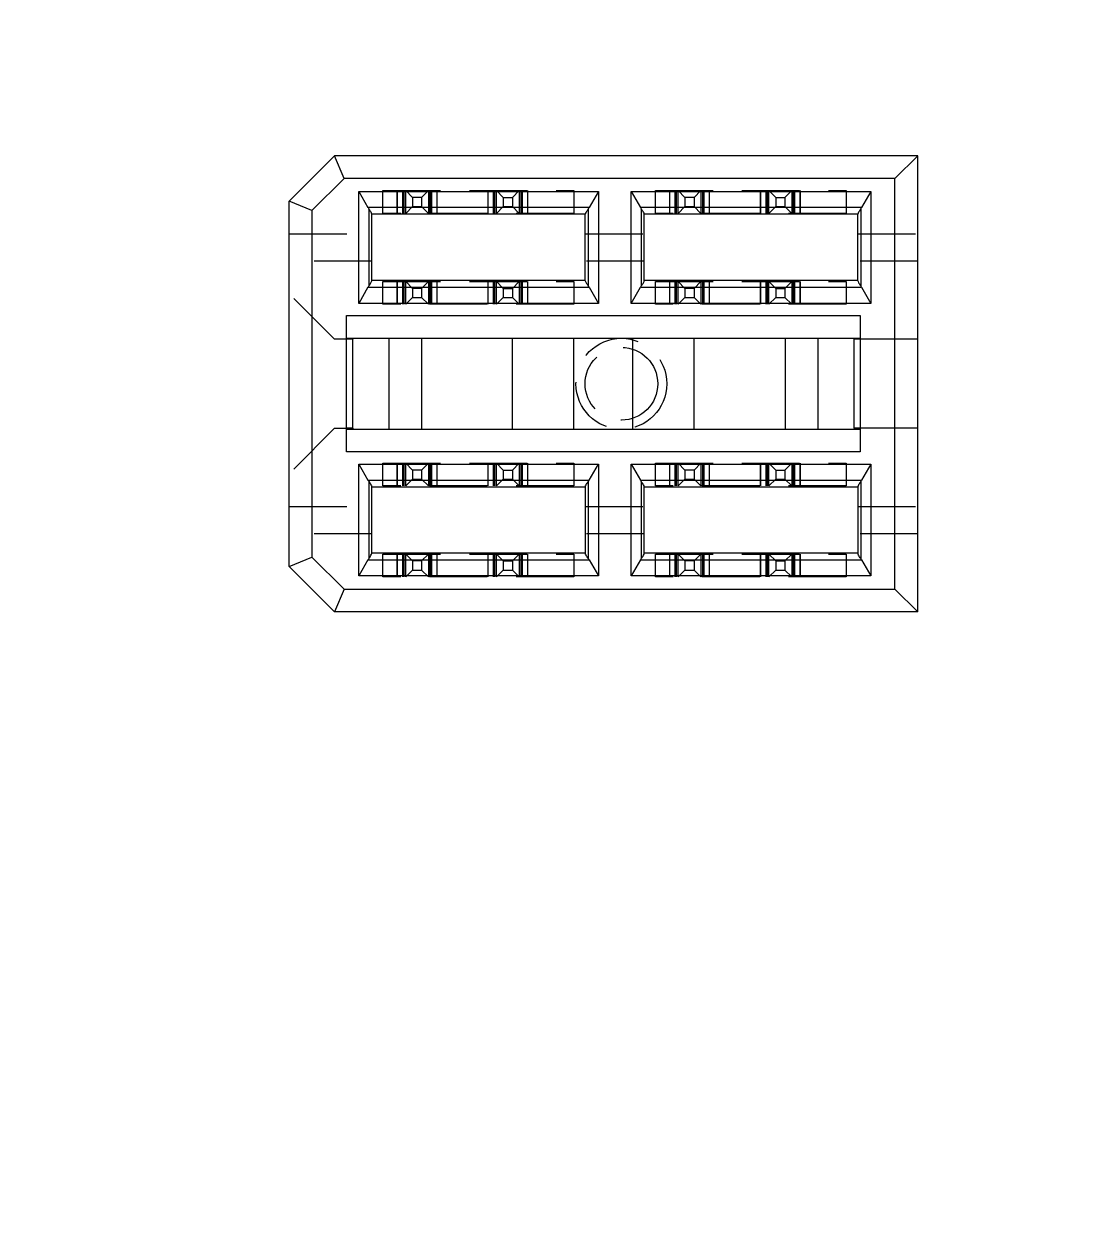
# Model space of a CAD drawing. Header units: millimetres. Extents: x -64 to 530, y -86 to 334.
# Drawn here: x 294.87 to 318.38, y 193.9 to 220.01 of the extents above; entities that cross this region are included whole.
import ezdxf

# ---------------------------------------------------------------- set-up
doc = ezdxf.new("R2010")
doc.units = ezdxf.units.MM
doc.header["$PDSIZE"] = -1
doc.linetypes.add('HIDDEN', pattern=[1.905, 1.27, -0.635])
doc.dimstyles.new('ISO-25', dxfattribs={"dimtxt": 2.5, "dimasz": 2.5, "dimexe": 1.25, "dimexo": 0.625, "dimtad": 1, "dimtxsty": 'Standard', "dimcen": 2.5, "dimadec": 0, "dimazin": 0, "dimtfac": 1, "dimtmove": 0, "dimatfit": 3, "dimfxl": 0, "dimarcsym": 0})

# ---------------------------------------------------------------- blocks, each defined once
blk = doc.blocks.new('*D35')
at = {"color": 0, "lineweight": -2}
for p, q in [((437.684, 297.079), (437.684, 315.579)), ((431.8, 293.079), (437.684, 297.079)), ((431.8, 279.9), (431.8, 293.079))]:
    blk.add_line(p, q, dxfattribs=at)
at = {"layer": 'Defpoints', "color": 0}
for p in [(437.684, 301.079), (431.8, 279.4), (0, 0)]:
    blk.add_point(p, dxfattribs=at)
at = {"color": 0, "insert": (435.434, 308.579), "char_height": 3, "attachment_point": 5, "rotation": 90}
blk.add_mtext('431,80', dxfattribs=at)
blk = doc.blocks.new('*D44')
at = {"color": 0, "lineweight": -2}
for p, q in [((298.633, 293.447), (298.633, 312.947)), ((293.9, 289.447), (298.633, 293.447)), ((293.9, 279.9), (293.9, 289.447))]:
    blk.add_line(p, q, dxfattribs=at)
at = {"layer": 'Defpoints', "color": 0}
for p in [(298.633, 297.447), (293.9, 279.4), (0, 0)]:
    blk.add_point(p, dxfattribs=at)
at = {"color": 0, "insert": (296.383, 305.447), "char_height": 3, "attachment_point": 5, "rotation": 90}
blk.add_mtext('293,90', dxfattribs=at)
blk = doc.blocks.new('*D48')
at = {"color": 0, "lineweight": -2}
for p, q in [((355.301, 295.339), (355.301, 315.339)), ((359.73, 291.339), (355.301, 295.339)), ((359.73, 265.82), (359.73, 291.339))]:
    blk.add_line(p, q, dxfattribs=at)
at = {"layer": 'Defpoints', "color": 0}
for p in [(355.301, 299.339), (359.73, 265.32), (0, 0)]:
    blk.add_point(p, dxfattribs=at)
at = {"color": 0, "insert": (353.051, 307.589), "char_height": 3, "attachment_point": 5, "rotation": 90}
blk.add_mtext('359,73', dxfattribs=at)
blk = doc.blocks.new('*D49')
at = {"color": 0, "lineweight": -2}
for p, q in [((349.375, 265.32), (345.375, 260.541)), ((359.23, 265.32), (349.375, 265.32)), ((345.375, 260.541), (325.375, 260.541))]:
    blk.add_line(p, q, dxfattribs=at)
at = {"layer": 'Defpoints', "color": 0}
for p in [(359.73, 265.32), (341.375, 260.541), (0, 0)]:
    blk.add_point(p, dxfattribs=at)
at = {"color": 0, "insert": (333.125, 262.791), "char_height": 3, "attachment_point": 5}
blk.add_mtext('265,32', dxfattribs=at)
blk = doc.blocks.new('*D50')
at = {"color": 0, "lineweight": -2}
for p, q in [((411.281, 297.743), (411.281, 316.243)), ((415.9, 293.743), (411.281, 297.743)), ((415.9, 279.97), (415.9, 293.743))]:
    blk.add_line(p, q, dxfattribs=at)
at = {"layer": 'Defpoints', "color": 0}
for p in [(411.281, 301.743), (415.9, 279.47), (0, 0)]:
    blk.add_point(p, dxfattribs=at)
at = {"color": 0, "insert": (409.031, 309.243), "char_height": 3, "attachment_point": 5, "rotation": 90}
blk.add_mtext('415,90', dxfattribs=at)
blk = doc.blocks.new('*D51')
at = {"color": 0, "lineweight": -2}
for p, q in [((441.42, 274.4), (445.42, 275.871)), ((445.42, 275.871), (464.92, 275.871)), ((425.95, 274.4), (441.42, 274.4))]:
    blk.add_line(p, q, dxfattribs=at)
at = {"layer": 'Defpoints', "color": 0}
for p in [(449.42, 275.871), (425.45, 274.4), (0, 0)]:
    blk.add_point(p, dxfattribs=at)
at = {"color": 0, "insert": (457.42, 278.121), "char_height": 3, "attachment_point": 5}
blk.add_mtext('274,40', dxfattribs=at)
blk = doc.blocks.new('*D52')
at = {"color": 0, "lineweight": -2}
for p, q in [((423.283, 294.998), (423.283, 314.998)), ((425.45, 290.998), (423.283, 294.998)), ((425.45, 274.9), (425.45, 290.998))]:
    blk.add_line(p, q, dxfattribs=at)
at = {"layer": 'Defpoints', "color": 0}
for p in [(423.283, 298.998), (425.45, 274.4), (0, 0)]:
    blk.add_point(p, dxfattribs=at)
at = {"color": 0, "insert": (421.033, 307.248), "char_height": 3, "attachment_point": 5, "rotation": 90}
blk.add_mtext('425,45', dxfattribs=at)
blk = doc.blocks.new('*D53')
at = {"color": 0, "lineweight": -2}
for p, q in [((425.93, 198.05), (448.265, 198.05)), ((448.265, 198.05), (452.265, 194.721)), ((452.265, 194.721), (470.765, 194.721))]:
    blk.add_line(p, q, dxfattribs=at)
at = {"layer": 'Defpoints', "color": 0}
for p in [(425.43, 198.05), (456.265, 194.721), (0, 0)]:
    blk.add_point(p, dxfattribs=at)
at = {"color": 0, "insert": (463.765, 196.971), "char_height": 3, "attachment_point": 5}
blk.add_mtext('198,05', dxfattribs=at)
blk = doc.blocks.new('*D56')
at = {"color": 0, "lineweight": -2}
for p, q in [((437.803, 215.414), (437.803, 235.414)), ((425.43, 211.414), (437.803, 215.414)), ((425.43, 198.55), (425.43, 211.414))]:
    blk.add_line(p, q, dxfattribs=at)
at = {"layer": 'Defpoints', "color": 0}
for p in [(437.803, 219.414), (425.43, 198.05), (0, 0)]:
    blk.add_point(p, dxfattribs=at)
at = {"color": 0, "insert": (435.553, 227.664), "char_height": 3, "attachment_point": 5, "rotation": 90}
blk.add_mtext('425,43', dxfattribs=at)
blk = doc.blocks.new('*D76')
at = {"color": 0, "lineweight": -2}
for p, q in [((306.252, 292.611), (306.252, 312.111)), ((297.399, 288.611), (306.252, 292.611)), ((297.399, 279.9), (297.399, 288.611))]:
    blk.add_line(p, q, dxfattribs=at)
at = {"layer": 'Defpoints', "color": 0}
for p in [(306.252, 296.611), (297.399, 279.4), (0, 0)]:
    blk.add_point(p, dxfattribs=at)
at = {"color": 0, "insert": (304.002, 304.611), "char_height": 3, "attachment_point": 5, "rotation": 90}
blk.add_mtext('297,40', dxfattribs=at)
blk = doc.blocks.new('*D77')
at = {"color": 0, "lineweight": -2}
for p, q in [((404.526, 297.682), (404.526, 316.182)), ((412.401, 293.682), (404.526, 297.682)), ((412.401, 279.9), (412.401, 293.682))]:
    blk.add_line(p, q, dxfattribs=at)
at = {"layer": 'Defpoints', "color": 0}
for p in [(404.526, 301.682), (412.401, 279.4), (0, 0)]:
    blk.add_point(p, dxfattribs=at)
at = {"color": 0, "insert": (402.276, 309.182), "char_height": 3, "attachment_point": 5, "rotation": 90}
blk.add_mtext('412,40', dxfattribs=at)
blk = doc.blocks.new('*D78')
at = {"color": 0, "lineweight": -2}
for p, q in [((417.265, 297.291), (417.265, 315.791)), ((419.399, 293.291), (417.265, 297.291)), ((419.399, 279.9), (419.399, 293.291))]:
    blk.add_line(p, q, dxfattribs=at)
at = {"layer": 'Defpoints', "color": 0}
for p in [(417.265, 301.291), (419.399, 279.4), (0, 0)]:
    blk.add_point(p, dxfattribs=at)
at = {"color": 0, "insert": (415.015, 308.791), "char_height": 3, "attachment_point": 5, "rotation": 90}
blk.add_mtext('419,40', dxfattribs=at)
blk = doc.blocks.new('*D79')
at = {"color": 0, "lineweight": -2}
for p, q in [((327.667, 198.05), (331.667, 199.196)), ((331.667, 199.196), (350.167, 199.196)), ((321.16, 198.05), (327.667, 198.05))]:
    blk.add_line(p, q, dxfattribs=at)
at = {"layer": 'Defpoints', "color": 0}
for p in [(335.667, 199.196), (320.66, 198.05), (0, 0)]:
    blk.add_point(p, dxfattribs=at)
at = {"color": 0, "insert": (343.167, 201.446), "char_height": 3, "attachment_point": 5}
blk.add_mtext('198,05', dxfattribs=at)
blk = doc.blocks.new('*D80')
at = {"color": 0, "lineweight": -2}
for p, q in [((320.66, 197.55), (320.66, 191.803)), ((320.66, 191.803), (322.808, 187.803)), ((322.808, 187.803), (322.808, 168.303))]:
    blk.add_line(p, q, dxfattribs=at)
at = {"layer": 'Defpoints', "color": 0}
for p in [(320.66, 198.05), (322.808, 183.803), (0, 0)]:
    blk.add_point(p, dxfattribs=at)
at = {"color": 0, "insert": (320.558, 175.803), "char_height": 3, "attachment_point": 5, "rotation": 90}
blk.add_mtext('320,66', dxfattribs=at)
blk = doc.blocks.new('*D118')
at = {"color": 0, "lineweight": -2}
for p, q in [((389.587, 199.576), (389.587, 219.576)), ((394.242, 195.576), (389.587, 199.576)), ((394.242, 191.725), (394.242, 195.576))]:
    blk.add_line(p, q, dxfattribs=at)
at = {"layer": 'Defpoints', "color": 0}
for p in [(389.587, 203.576), (394.242, 191.225), (0, 0)]:
    blk.add_point(p, dxfattribs=at)
at = {"color": 0, "insert": (387.337, 211.826), "char_height": 3, "attachment_point": 5, "rotation": 90}
blk.add_mtext('394,24', dxfattribs=at)
blk = doc.blocks.new('*D119')
at = {"color": 0, "lineweight": -2}
for p, q in [((393.843, 235.159), (393.843, 254.159)), ((396, 231.159), (393.843, 235.159)), ((396, 225.095), (396, 231.159))]:
    blk.add_line(p, q, dxfattribs=at)
at = {"layer": 'Defpoints', "color": 0}
for p in [(393.843, 239.159), (396, 224.595), (0, 0)]:
    blk.add_point(p, dxfattribs=at)
at = {"color": 0, "insert": (391.593, 246.909), "char_height": 3, "attachment_point": 5, "rotation": 90}
blk.add_mtext('396,00', dxfattribs=at)
blk = doc.blocks.new('*D120')
at = {"color": 0, "lineweight": -2}
for p, q in [((372.602, 236.309), (372.602, 255.809)), ((373.5, 232.309), (372.602, 236.309)), ((373.5, 225.095), (373.5, 232.309))]:
    blk.add_line(p, q, dxfattribs=at)
at = {"layer": 'Defpoints', "color": 0}
for p in [(372.602, 240.309), (373.5, 224.595), (0, 0)]:
    blk.add_point(p, dxfattribs=at)
at = {"color": 0, "insert": (370.352, 248.309), "char_height": 3, "attachment_point": 5, "rotation": 90}
blk.add_mtext('373,50', dxfattribs=at)
blk = doc.blocks.new('*D121')
at = {"color": 0, "lineweight": -2}
for p, q in [((345.579, 237.414), (345.579, 256.414)), ((349.175, 233.414), (345.579, 237.414)), ((349.175, 225.095), (349.175, 233.414))]:
    blk.add_line(p, q, dxfattribs=at)
at = {"layer": 'Defpoints', "color": 0}
for p in [(345.579, 241.414), (349.175, 224.595), (0, 0)]:
    blk.add_point(p, dxfattribs=at)
at = {"color": 0, "insert": (343.329, 249.164), "char_height": 3, "attachment_point": 5, "rotation": 90}
blk.add_mtext('349,18', dxfattribs=at)
blk = doc.blocks.new('*D122')
at = {"color": 0, "lineweight": -2}
for p, q in [((325.674, 236.995), (325.674, 256.995)), ((328.855, 232.995), (325.674, 236.995)), ((328.855, 225.095), (328.855, 232.995))]:
    blk.add_line(p, q, dxfattribs=at)
at = {"layer": 'Defpoints', "color": 0}
for p in [(325.674, 240.995), (328.855, 224.595), (0, 0)]:
    blk.add_point(p, dxfattribs=at)
at = {"color": 0, "insert": (323.424, 249.245), "char_height": 3, "attachment_point": 5, "rotation": 90}
blk.add_mtext('328,86', dxfattribs=at)
blk = doc.blocks.new('*D123')
at = {"color": 0, "lineweight": -2}
for p, q in [((304.85, 235.076), (304.85, 254.576)), ((308.535, 231.076), (304.85, 235.076)), ((308.535, 225.095), (308.535, 231.076))]:
    blk.add_line(p, q, dxfattribs=at)
at = {"layer": 'Defpoints', "color": 0}
for p in [(304.85, 239.076), (308.535, 224.595), (0, 0)]:
    blk.add_point(p, dxfattribs=at)
at = {"color": 0, "insert": (302.6, 247.076), "char_height": 3, "attachment_point": 5, "rotation": 90}
blk.add_mtext('308,54', dxfattribs=at)
blk = doc.blocks.new('*D142')
at = {"color": 0, "lineweight": -2}
for p, q in [((401.115, 224.595), (405.115, 228.426)), ((405.115, 228.426), (425.115, 228.426)), ((396.5, 224.595), (401.115, 224.595))]:
    blk.add_line(p, q, dxfattribs=at)
at = {"layer": 'Defpoints', "color": 0}
for p in [(409.115, 228.426), (396, 224.595), (0, 0)]:
    blk.add_point(p, dxfattribs=at)
at = {"color": 0, "insert": (417.365, 230.676), "char_height": 3, "attachment_point": 5}
blk.add_mtext('224,59', dxfattribs=at)

msp = doc.modelspace()

# ---------------------------------------------------------------- linework, layer by layer
at = {"color": 7, "linetype": 'Continuous', "lineweight": 15}
for p, q in [((301.715, 217.11), (300.715, 216.11)), ((301.922, 216.61), (301.715, 217.11)), ((314.555, 217.11), (301.715, 217.11)), ((314.555, 217.11), (314.055, 216.61)), ((314.555, 207.07), (314.555, 217.11)), ((301.215, 215.903), (301.922, 216.61)), ((314.055, 216.61), (301.922, 216.61)), ((314.055, 207.57), (314.055, 216.61)), ((302.246, 213.86), (302.246, 216.32)), ((302.246, 216.32), (307.524, 216.32)), ((302.246, 216.32), (302.45, 215.966)), ((307.524, 216.32), (307.32, 215.966)), ((307.524, 216.32), (307.524, 213.86)), ((308.246, 216.32), (313.524, 216.32)), ((308.246, 213.86), (308.246, 216.32)), ((308.246, 216.32), (308.45, 215.966)), ((313.524, 216.32), (313.32, 215.966)), ((313.524, 216.32), (313.524, 213.86)), ((301.215, 215.903), (300.715, 216.11)), ((300.715, 208.07), (300.715, 216.11)), ((301.215, 215.903), (301.215, 208.277)), ((307.32, 215.966), (302.45, 215.966)), ((302.468, 215.938), (302.468, 214.242)), ((302.535, 214.355), (302.535, 215.825)), ((307.235, 215.82), (302.535, 215.82)), ((307.235, 214.355), (307.235, 215.825)), ((307.302, 215.938), (307.302, 214.242)), ((313.32, 215.966), (308.45, 215.966)), ((308.468, 215.938), (308.468, 214.242)), ((308.535, 214.355), (308.535, 215.825)), ((313.235, 215.82), (308.535, 215.82)), ((313.235, 214.355), (313.235, 215.825)), ((313.302, 215.938), (313.302, 214.242)), ((302.45, 214.214), (302.246, 213.86)), ((302.45, 214.214), (307.32, 214.214)), ((307.235, 214.36), (302.535, 214.36)), ((307.32, 214.214), (307.524, 213.86)), ((308.246, 213.86), (308.45, 214.214)), ((308.45, 214.214), (313.32, 214.214)), ((313.235, 214.36), (308.535, 214.36)), ((313.32, 214.214), (313.524, 213.86)), ((307.524, 213.86), (302.246, 213.86)), ((313.524, 213.86), (308.246, 213.86)), ((301.979, 213.59), (313.291, 213.59)), ((301.979, 210.59), (301.979, 213.59)), ((313.291, 213.59), (313.291, 210.59)), ((301.979, 213.09), (313.291, 213.09)), ((302.115, 213.07), (301.979, 213.07)), ((302.115, 213.09), (302.115, 213.07)), ((302.115, 211.11), (302.115, 213.07)), ((302.915, 211.09), (302.915, 213.09)), ((303.635, 211.09), (303.635, 213.09)), ((305.635, 211.09), (305.635, 213.09)), ((306.985, 211.09), (306.985, 213.09)), ((308.285, 211.09), (308.285, 213.09)), ((309.635, 211.09), (309.635, 213.09)), ((311.635, 213.09), (311.635, 211.09)), ((312.355, 213.09), (312.355, 211.09)), ((313.155, 213.09), (313.155, 213.07)), ((313.291, 213.07), (313.155, 213.07)), ((313.155, 211.11), (313.155, 213.07)), ((302.115, 211.11), (301.979, 211.11)), ((301.979, 211.09), (313.291, 211.09)), ((302.115, 211.11), (302.115, 211.09)), ((313.155, 211.11), (313.155, 211.09)), ((313.291, 211.11), (313.155, 211.11)), ((313.291, 210.59), (301.979, 210.59)), ((302.246, 210.32), (307.524, 210.32)), ((302.246, 207.86), (302.246, 210.32)), ((302.246, 210.32), (302.45, 209.966)), ((307.32, 209.966), (307.524, 210.32)), ((307.524, 210.32), (307.524, 207.86)), ((308.246, 210.32), (313.524, 210.32)), ((308.246, 207.86), (308.246, 210.32)), ((308.246, 210.32), (308.45, 209.966)), ((313.524, 210.32), (313.32, 209.966)), ((313.524, 210.32), (313.524, 207.86)), ((302.45, 209.966), (307.32, 209.966)), ((308.45, 209.966), (313.32, 209.966)), ((302.468, 209.938), (302.468, 208.242)), ((302.535, 208.355), (302.535, 209.825)), ((302.535, 209.82), (307.235, 209.82)), ((307.235, 209.825), (307.235, 208.355)), ((307.302, 209.938), (307.302, 208.242)), ((308.468, 209.938), (308.468, 208.242)), ((308.535, 208.355), (308.535, 209.825)), ((308.535, 209.82), (313.235, 209.82)), ((313.235, 209.825), (313.235, 208.355)), ((313.302, 209.938), (313.302, 208.242)), ((300.715, 208.07), (301.215, 208.277)), ((301.215, 208.277), (301.922, 207.57)), ((302.45, 208.214), (302.246, 207.86)), ((302.45, 208.214), (307.32, 208.214)), ((307.235, 208.36), (302.535, 208.36)), ((307.32, 208.214), (307.524, 207.86)), ((308.45, 208.214), (308.246, 207.86)), ((308.45, 208.214), (313.32, 208.214)), ((313.235, 208.36), (308.535, 208.36)), ((313.32, 208.214), (313.524, 207.86)), ((301.715, 207.07), (300.715, 208.07)), ((307.524, 207.86), (302.246, 207.86)), ((313.524, 207.86), (308.246, 207.86)), ((301.922, 207.57), (301.715, 207.07)), ((301.922, 207.57), (314.055, 207.57)), ((314.555, 207.07), (314.055, 207.57)), ((314.555, 207.07), (301.715, 207.07))]:
    msp.add_line(p, q, dxfattribs=at)
at = {"color": 7, "linetype": 'HIDDEN', "lineweight": 0}
for p, q in [((302.78, 215.84), (302.78, 216.34)), ((302.78, 216.34), (306.98, 216.34)), ((303.09, 216.34), (303.09, 215.84)), ((303.095, 215.84), (303.095, 216.34)), ((303.215, 215.84), (303.215, 216.34)), ((303.216, 216.34), (303.216, 215.84)), ((303.235, 216.34), (303.235, 215.84)), ((303.245, 215.84), (303.245, 216.34)), ((303.245, 215.84), (303.245, 216.34)), ((303.28, 215.84), (303.28, 216.34)), ((303.28, 216.34), (303.43, 216.19)), ((303.78, 216.34), (303.63, 216.19)), ((303.78, 216.34), (303.78, 215.84)), ((303.815, 216.34), (303.815, 215.84)), ((303.815, 216.34), (303.815, 215.84)), ((303.825, 216.34), (303.825, 215.84)), ((303.844, 215.84), (303.844, 216.34)), ((303.845, 216.34), (303.845, 215.84)), ((303.965, 216.34), (303.965, 215.84)), ((303.97, 215.84), (303.97, 216.34)), ((305.09, 216.34), (305.09, 215.84)), ((305.095, 215.84), (305.095, 216.34)), ((305.215, 215.84), (305.215, 216.34)), ((305.216, 216.34), (305.216, 215.84)), ((305.235, 216.34), (305.235, 215.84)), ((305.245, 215.84), (305.245, 216.34)), ((305.245, 215.84), (305.245, 216.34)), ((305.28, 215.84), (305.28, 216.34)), ((305.28, 216.34), (305.43, 216.19)), ((305.63, 216.19), (305.78, 216.34)), ((305.78, 216.34), (305.78, 215.84)), ((305.815, 216.34), (305.815, 215.84)), ((305.815, 216.34), (305.815, 215.84)), ((305.825, 216.34), (305.825, 215.84)), ((305.844, 215.84), (305.844, 216.34)), ((305.845, 216.34), (305.845, 215.84)), ((305.965, 216.34), (305.965, 215.84)), ((305.97, 215.84), (305.97, 216.34)), ((306.98, 216.34), (306.98, 215.84)), ((308.78, 215.84), (308.78, 216.34)), ((308.78, 216.34), (312.98, 216.34)), ((309.09, 216.34), (309.09, 215.84)), ((309.095, 215.84), (309.095, 216.34)), ((309.215, 215.84), (309.215, 216.34)), ((309.216, 216.34), (309.216, 215.84)), ((309.235, 216.34), (309.235, 215.84)), ((309.245, 215.84), (309.245, 216.34)), ((309.245, 215.84), (309.245, 216.34)), ((309.28, 215.84), (309.28, 216.34)), ((309.28, 216.34), (309.43, 216.19)), ((309.78, 216.34), (309.63, 216.19)), ((309.78, 216.34), (309.78, 215.84)), ((309.815, 216.34), (309.815, 215.84)), ((309.815, 216.34), (309.815, 215.84)), ((309.825, 216.34), (309.825, 215.84)), ((309.844, 215.84), (309.844, 216.34)), ((309.845, 216.34), (309.845, 215.84)), ((309.965, 216.34), (309.965, 215.84)), ((309.97, 215.84), (309.97, 216.34)), ((311.09, 216.34), (311.09, 215.84)), ((311.095, 215.84), (311.095, 216.34)), ((311.215, 215.84), (311.215, 216.34)), ((311.216, 216.34), (311.216, 215.84)), ((311.235, 216.34), (311.235, 215.84)), ((311.245, 215.84), (311.245, 216.34)), ((311.245, 215.84), (311.245, 216.34)), ((311.28, 215.84), (311.28, 216.34)), ((311.28, 216.34), (311.43, 216.19)), ((311.63, 216.19), (311.78, 216.34)), ((311.78, 216.34), (311.78, 215.84)), ((311.815, 216.34), (311.815, 215.84)), ((311.815, 216.34), (311.815, 215.84)), ((311.825, 216.34), (311.825, 215.84)), ((311.844, 215.84), (311.844, 216.34)), ((311.845, 216.34), (311.845, 215.84)), ((311.965, 216.34), (311.965, 215.84)), ((311.97, 215.84), (311.97, 216.34)), ((312.98, 216.34), (312.98, 215.84)), ((303.28, 215.84), (303.43, 215.99)), ((303.63, 216.19), (303.43, 216.19)), ((303.43, 216.19), (303.43, 215.99)), ((303.43, 215.99), (303.63, 215.99)), ((303.63, 216.19), (303.63, 215.99)), ((303.63, 215.99), (303.78, 215.84)), ((305.43, 215.99), (305.28, 215.84)), ((305.43, 216.19), (305.63, 216.19)), ((305.43, 216.19), (305.43, 215.99)), ((305.43, 215.99), (305.63, 215.99)), ((305.63, 216.19), (305.63, 215.99)), ((305.63, 215.99), (305.78, 215.84)), ((309.28, 215.84), (309.43, 215.99)), ((309.63, 216.19), (309.43, 216.19)), ((309.43, 216.19), (309.43, 215.99)), ((309.43, 215.99), (309.63, 215.99)), ((309.63, 216.19), (309.63, 215.99)), ((309.63, 215.99), (309.78, 215.84)), ((311.43, 215.99), (311.28, 215.84)), ((311.43, 216.19), (311.63, 216.19)), ((311.43, 216.19), (311.43, 215.99)), ((311.43, 215.99), (311.63, 215.99)), ((311.63, 216.19), (311.63, 215.99)), ((311.63, 215.99), (311.78, 215.84)), ((306.98, 215.84), (302.78, 215.84)), ((312.98, 215.84), (308.78, 215.84)), ((300.715, 215.39), (302.535, 215.39)), ((307.235, 215.39), (308.535, 215.39)), ((313.235, 215.39), (314.555, 215.39)), ((302.535, 214.79), (300.715, 214.79)), ((308.535, 214.79), (307.235, 214.79)), ((314.555, 214.79), (313.235, 214.79)), ((302.78, 213.84), (302.78, 214.34)), ((302.78, 214.34), (306.98, 214.34)), ((303.09, 214.34), (303.09, 213.84)), ((303.095, 213.84), (303.095, 214.34)), ((303.215, 213.84), (303.215, 214.34)), ((303.216, 214.34), (303.216, 213.84)), ((303.235, 214.34), (303.235, 213.84)), ((303.245, 213.84), (303.245, 214.34)), ((303.245, 213.84), (303.245, 214.34)), ((303.28, 213.84), (303.28, 214.34)), ((303.28, 214.34), (303.43, 214.19)), ((303.43, 214.19), (303.43, 213.99)), ((303.63, 214.19), (303.43, 214.19)), ((303.78, 214.34), (303.63, 214.19)), ((303.63, 214.19), (303.63, 213.99)), ((303.78, 214.34), (303.78, 213.84)), ((303.815, 214.34), (303.815, 213.84)), ((303.815, 214.34), (303.815, 213.84)), ((303.825, 214.34), (303.825, 213.84)), ((303.844, 213.84), (303.844, 214.34)), ((303.845, 214.34), (303.845, 213.84)), ((303.965, 214.34), (303.965, 213.84)), ((303.97, 213.84), (303.97, 214.34)), ((305.09, 214.34), (305.09, 213.84)), ((305.095, 213.84), (305.095, 214.34)), ((305.215, 213.84), (305.215, 214.34)), ((305.216, 214.34), (305.216, 213.84)), ((305.235, 214.34), (305.235, 213.84)), ((305.245, 213.84), (305.245, 214.34)), ((305.245, 213.84), (305.245, 214.34)), ((305.28, 213.84), (305.28, 214.34)), ((305.28, 214.34), (305.43, 214.19)), ((305.43, 214.19), (305.63, 214.19)), ((305.43, 214.19), (305.43, 213.99)), ((305.63, 214.19), (305.78, 214.34)), ((305.63, 214.19), (305.63, 213.99)), ((305.78, 214.34), (305.78, 213.84)), ((305.815, 214.34), (305.815, 213.84)), ((305.815, 214.34), (305.815, 213.84)), ((305.825, 214.34), (305.825, 213.84)), ((305.844, 213.84), (305.844, 214.34)), ((305.845, 214.34), (305.845, 213.84)), ((305.965, 214.34), (305.965, 213.84)), ((305.97, 213.84), (305.97, 214.34)), ((306.98, 214.34), (306.98, 213.84)), ((308.78, 213.84), (308.78, 214.34)), ((308.78, 214.34), (312.98, 214.34)), ((309.09, 214.34), (309.09, 213.84)), ((309.095, 213.84), (309.095, 214.34)), ((309.215, 213.84), (309.215, 214.34)), ((309.216, 214.34), (309.216, 213.84)), ((309.235, 214.34), (309.235, 213.84)), ((309.245, 213.84), (309.245, 214.34)), ((309.245, 213.84), (309.245, 214.34)), ((309.28, 213.84), (309.28, 214.34)), ((309.28, 214.34), (309.43, 214.19)), ((309.63, 214.19), (309.43, 214.19)), ((309.43, 214.19), (309.43, 213.99)), ((309.78, 214.34), (309.63, 214.19)), ((309.63, 214.19), (309.63, 213.99)), ((309.78, 214.34), (309.78, 213.84)), ((309.815, 214.34), (309.815, 213.84)), ((309.815, 214.34), (309.815, 213.84)), ((309.825, 214.34), (309.825, 213.84)), ((309.844, 213.84), (309.844, 214.34)), ((309.845, 214.34), (309.845, 213.84)), ((309.965, 214.34), (309.965, 213.84)), ((309.97, 213.84), (309.97, 214.34)), ((311.09, 214.34), (311.09, 213.84)), ((311.095, 213.84), (311.095, 214.34)), ((311.215, 213.84), (311.215, 214.34)), ((311.216, 214.34), (311.216, 213.84)), ((311.235, 214.34), (311.235, 213.84)), ((311.245, 213.84), (311.245, 214.34)), ((311.245, 213.84), (311.245, 214.34)), ((311.28, 213.84), (311.28, 214.34)), ((311.28, 214.34), (311.43, 214.19)), ((311.43, 214.19), (311.63, 214.19)), ((311.43, 214.19), (311.43, 213.99)), ((311.63, 214.19), (311.78, 214.34)), ((311.63, 214.19), (311.63, 213.99)), ((311.78, 214.34), (311.78, 213.84)), ((311.815, 214.34), (311.815, 213.84)), ((311.815, 214.34), (311.815, 213.84)), ((311.825, 214.34), (311.825, 213.84)), ((311.844, 213.84), (311.844, 214.34)), ((311.845, 214.34), (311.845, 213.84)), ((311.965, 214.34), (311.965, 213.84)), ((311.97, 213.84), (311.97, 214.34)), ((312.98, 214.34), (312.98, 213.84)), ((301.715, 213.07), (300.715, 214.07)), ((303.28, 213.84), (303.43, 213.99)), ((303.43, 213.99), (303.63, 213.99)), ((303.63, 213.99), (303.78, 213.84)), ((305.43, 213.99), (305.28, 213.84)), ((305.43, 213.99), (305.63, 213.99)), ((305.63, 213.99), (305.78, 213.84)), ((309.28, 213.84), (309.43, 213.99)), ((309.43, 213.99), (309.63, 213.99)), ((309.63, 213.99), (309.78, 213.84)), ((311.43, 213.99), (311.28, 213.84)), ((311.43, 213.99), (311.63, 213.99)), ((311.63, 213.99), (311.78, 213.84)), ((306.98, 213.84), (302.78, 213.84)), ((312.98, 213.84), (308.78, 213.84)), ((301.979, 213.07), (301.715, 213.07)), ((314.555, 213.07), (313.291, 213.07)), ((301.715, 211.11), (300.715, 210.11)), ((301.715, 211.11), (301.979, 211.11)), ((314.555, 211.11), (313.291, 211.11)), ((302.78, 209.84), (302.78, 210.34)), ((302.78, 210.34), (306.98, 210.34)), ((303.09, 210.34), (303.09, 209.84)), ((303.095, 209.84), (303.095, 210.34)), ((303.215, 209.84), (303.215, 210.34)), ((303.216, 210.34), (303.216, 209.84)), ((303.235, 210.34), (303.235, 209.84)), ((303.245, 209.84), (303.245, 210.34)), ((303.245, 209.84), (303.245, 210.34)), ((303.28, 209.84), (303.28, 210.34)), ((303.28, 210.34), (303.43, 210.19)), ((303.78, 210.34), (303.63, 210.19)), ((303.78, 210.34), (303.78, 209.84)), ((303.815, 210.34), (303.815, 209.84)), ((303.815, 210.34), (303.815, 209.84)), ((303.825, 210.34), (303.825, 209.84)), ((303.844, 209.84), (303.844, 210.34)), ((303.845, 210.34), (303.845, 209.84)), ((303.965, 210.34), (303.965, 209.84)), ((303.97, 209.84), (303.97, 210.34)), ((305.09, 210.34), (305.09, 209.84)), ((305.095, 209.84), (305.095, 210.34)), ((305.215, 209.84), (305.215, 210.34)), ((305.216, 210.34), (305.216, 209.84)), ((305.235, 210.34), (305.235, 209.84)), ((305.245, 209.84), (305.245, 210.34)), ((305.245, 209.84), (305.245, 210.34)), ((305.28, 209.84), (305.28, 210.34)), ((305.28, 210.34), (305.43, 210.19)), ((305.63, 210.19), (305.78, 210.34)), ((305.78, 210.34), (305.78, 209.84)), ((305.815, 210.34), (305.815, 209.84)), ((305.815, 210.34), (305.815, 209.84)), ((305.825, 210.34), (305.825, 209.84)), ((305.844, 209.84), (305.844, 210.34)), ((305.845, 210.34), (305.845, 209.84)), ((305.965, 210.34), (305.965, 209.84)), ((305.97, 209.84), (305.97, 210.34)), ((306.98, 210.34), (306.98, 209.84)), ((308.78, 209.84), (308.78, 210.34)), ((308.78, 210.34), (312.98, 210.34)), ((309.09, 210.34), (309.09, 209.84)), ((309.095, 209.84), (309.095, 210.34)), ((309.215, 209.84), (309.215, 210.34)), ((309.216, 210.34), (309.216, 209.84)), ((309.235, 210.34), (309.235, 209.84)), ((309.245, 209.84), (309.245, 210.34)), ((309.245, 209.84), (309.245, 210.34)), ((309.28, 209.84), (309.28, 210.34)), ((309.28, 210.34), (309.43, 210.19)), ((309.78, 210.34), (309.63, 210.19)), ((309.78, 210.34), (309.78, 209.84)), ((309.815, 210.34), (309.815, 209.84)), ((309.815, 210.34), (309.815, 209.84)), ((309.825, 210.34), (309.825, 209.84)), ((309.844, 209.84), (309.844, 210.34)), ((309.845, 210.34), (309.845, 209.84)), ((309.965, 210.34), (309.965, 209.84)), ((309.97, 209.84), (309.97, 210.34)), ((311.09, 210.34), (311.09, 209.84)), ((311.095, 209.84), (311.095, 210.34)), ((311.215, 209.84), (311.215, 210.34)), ((311.216, 210.34), (311.216, 209.84)), ((311.235, 210.34), (311.235, 209.84)), ((311.245, 209.84), (311.245, 210.34)), ((311.245, 209.84), (311.245, 210.34)), ((311.28, 209.84), (311.28, 210.34)), ((311.28, 210.34), (311.43, 210.19)), ((311.63, 210.19), (311.78, 210.34)), ((311.78, 210.34), (311.78, 209.84)), ((311.815, 210.34), (311.815, 209.84)), ((311.815, 210.34), (311.815, 209.84)), ((311.825, 210.34), (311.825, 209.84)), ((311.844, 209.84), (311.844, 210.34)), ((311.845, 210.34), (311.845, 209.84)), ((311.965, 210.34), (311.965, 209.84)), ((311.97, 209.84), (311.97, 210.34)), ((312.98, 210.34), (312.98, 209.84)), ((303.28, 209.84), (303.43, 209.99)), ((303.43, 210.19), (303.43, 209.99)), ((303.63, 210.19), (303.43, 210.19)), ((303.43, 209.99), (303.63, 209.99)), ((303.63, 210.19), (303.63, 209.99)), ((303.63, 209.99), (303.78, 209.84)), ((305.43, 209.99), (305.28, 209.84)), ((305.43, 210.19), (305.63, 210.19)), ((305.43, 210.19), (305.43, 209.99)), ((305.43, 209.99), (305.63, 209.99)), ((305.63, 210.19), (305.63, 209.99)), ((305.63, 209.99), (305.78, 209.84)), ((309.28, 209.84), (309.43, 209.99)), ((309.43, 210.19), (309.43, 209.99)), ((309.63, 210.19), (309.43, 210.19)), ((309.43, 209.99), (309.63, 209.99)), ((309.63, 210.19), (309.63, 209.99)), ((309.63, 209.99), (309.78, 209.84)), ((311.43, 209.99), (311.28, 209.84)), ((311.43, 210.19), (311.63, 210.19)), ((311.43, 210.19), (311.43, 209.99)), ((311.43, 209.99), (311.63, 209.99)), ((311.63, 210.19), (311.63, 209.99)), ((311.63, 209.99), (311.78, 209.84)), ((306.98, 209.84), (302.78, 209.84)), ((312.98, 209.84), (308.78, 209.84)), ((300.715, 209.39), (302.535, 209.39)), ((307.235, 209.39), (308.535, 209.39)), ((313.235, 209.39), (314.555, 209.39)), ((302.535, 208.79), (300.715, 208.79)), ((308.535, 208.79), (307.235, 208.79)), ((314.555, 208.79), (313.235, 208.79)), ((302.78, 207.84), (302.78, 208.34)), ((302.78, 208.34), (306.98, 208.34)), ((303.09, 208.34), (303.09, 207.84)), ((303.095, 207.84), (303.095, 208.34)), ((303.215, 207.84), (303.215, 208.34)), ((303.216, 208.34), (303.216, 207.84)), ((303.235, 208.34), (303.235, 207.84)), ((303.245, 207.84), (303.245, 208.34)), ((303.245, 207.84), (303.245, 208.34)), ((303.28, 207.84), (303.28, 208.34)), ((303.28, 208.34), (303.43, 208.19)), ((303.43, 208.19), (303.43, 207.99)), ((303.63, 208.19), (303.43, 208.19)), ((303.78, 208.34), (303.63, 208.19)), ((303.63, 208.19), (303.63, 207.99)), ((303.78, 208.34), (303.78, 207.84)), ((303.815, 208.34), (303.815, 207.84)), ((303.815, 208.34), (303.815, 207.84)), ((303.825, 208.34), (303.825, 207.84)), ((303.844, 207.84), (303.844, 208.34)), ((303.845, 208.34), (303.845, 207.84)), ((303.965, 208.34), (303.965, 207.84)), ((303.97, 207.84), (303.97, 208.34)), ((305.09, 208.34), (305.09, 207.84)), ((305.095, 207.84), (305.095, 208.34)), ((305.215, 207.84), (305.215, 208.34)), ((305.216, 208.34), (305.216, 207.84)), ((305.235, 208.34), (305.235, 207.84)), ((305.245, 207.84), (305.245, 208.34)), ((305.245, 207.84), (305.245, 208.34)), ((305.28, 207.84), (305.28, 208.34)), ((305.28, 208.34), (305.43, 208.19)), ((305.43, 208.19), (305.63, 208.19)), ((305.43, 208.19), (305.43, 207.99)), ((305.63, 208.19), (305.78, 208.34)), ((305.63, 208.19), (305.63, 207.99)), ((305.78, 208.34), (305.78, 207.84)), ((305.815, 208.34), (305.815, 207.84)), ((305.815, 208.34), (305.815, 207.84)), ((305.825, 208.34), (305.825, 207.84)), ((305.844, 207.84), (305.844, 208.34)), ((305.845, 208.34), (305.845, 207.84)), ((305.965, 208.34), (305.965, 207.84)), ((305.97, 207.84), (305.97, 208.34)), ((306.98, 208.34), (306.98, 207.84)), ((308.78, 207.84), (308.78, 208.34)), ((308.78, 208.34), (312.98, 208.34)), ((309.09, 208.34), (309.09, 207.84)), ((309.095, 207.84), (309.095, 208.34)), ((309.215, 207.84), (309.215, 208.34)), ((309.216, 208.34), (309.216, 207.84)), ((309.235, 208.34), (309.235, 207.84)), ((309.245, 207.84), (309.245, 208.34)), ((309.245, 207.84), (309.245, 208.34)), ((309.28, 207.84), (309.28, 208.34)), ((309.28, 208.34), (309.43, 208.19)), ((309.63, 208.19), (309.43, 208.19)), ((309.43, 208.19), (309.43, 207.99)), ((309.78, 208.34), (309.63, 208.19)), ((309.63, 208.19), (309.63, 207.99)), ((309.78, 208.34), (309.78, 207.84)), ((309.815, 208.34), (309.815, 207.84)), ((309.815, 208.34), (309.815, 207.84)), ((309.825, 208.34), (309.825, 207.84)), ((309.844, 207.84), (309.844, 208.34)), ((309.845, 208.34), (309.845, 207.84)), ((309.965, 208.34), (309.965, 207.84)), ((309.97, 207.84), (309.97, 208.34)), ((311.09, 208.34), (311.09, 207.84)), ((311.095, 207.84), (311.095, 208.34)), ((311.215, 207.84), (311.215, 208.34)), ((311.216, 208.34), (311.216, 207.84)), ((311.235, 208.34), (311.235, 207.84)), ((311.245, 207.84), (311.245, 208.34)), ((311.245, 207.84), (311.245, 208.34)), ((311.28, 207.84), (311.28, 208.34)), ((311.28, 208.34), (311.43, 208.19)), ((311.43, 208.19), (311.63, 208.19)), ((311.43, 208.19), (311.43, 207.99)), ((311.63, 208.19), (311.78, 208.34)), ((311.63, 208.19), (311.63, 207.99)), ((311.78, 208.34), (311.78, 207.84)), ((311.815, 208.34), (311.815, 207.84)), ((311.815, 208.34), (311.815, 207.84)), ((311.825, 208.34), (311.825, 207.84)), ((311.844, 207.84), (311.844, 208.34)), ((311.845, 208.34), (311.845, 207.84)), ((311.965, 208.34), (311.965, 207.84)), ((311.97, 207.84), (311.97, 208.34)), ((312.98, 208.34), (312.98, 207.84)), ((303.28, 207.84), (303.43, 207.99)), ((303.43, 207.99), (303.63, 207.99)), ((303.63, 207.99), (303.78, 207.84)), ((305.43, 207.99), (305.28, 207.84)), ((305.43, 207.99), (305.63, 207.99)), ((305.63, 207.99), (305.78, 207.84)), ((309.28, 207.84), (309.43, 207.99)), ((309.43, 207.99), (309.63, 207.99)), ((309.63, 207.99), (309.78, 207.84)), ((311.43, 207.99), (311.28, 207.84)), ((311.43, 207.99), (311.63, 207.99)), ((311.63, 207.99), (311.78, 207.84)), ((306.98, 207.84), (302.78, 207.84)), ((312.98, 207.84), (308.78, 207.84))]:
    msp.add_line(p, q, dxfattribs=at)
for radius in [1, 0.8]:
    msp.add_circle((308.03, 212.09), radius, dxfattribs=at)
at = {"color": 7, "linetype": 'Continuous', "lineweight": 15}
for centre, start_param, end_param in [((302.655, 216.32), 2.356194, 2.438914), ((307.115, 216.32), 3.844272, 3.926991), ((308.655, 216.32), 2.356194, 2.438914), ((313.115, 216.32), 3.844272, 3.926991), ((302.655, 213.86), 0.702679, 0.785398), ((307.115, 213.86), 5.497787, 5.580506), ((308.655, 213.86), 0.702679, 0.785398), ((313.115, 213.86), 5.497787, 5.580506), ((302.655, 210.32), 2.356194, 2.438914), ((307.115, 210.32), 3.844272, 3.926991), ((308.655, 210.32), 2.356194, 2.438914), ((313.115, 210.32), 3.844272, 3.926991), ((302.655, 207.86), 0.702679, 0.785398), ((307.115, 207.86), 5.497787, 5.580506), ((308.655, 207.86), 0.702679, 0.785398), ((313.115, 207.86), 5.497787, 5.580506)]:
    msp.add_ellipse(centre, major_axis=(0, 0.5), ratio=0.57735, start_param=start_param, end_param=end_param, dxfattribs=at)
for points, knots in [([(302.535, 215.825), (302.531, 215.836), (302.524, 215.858), (302.487, 215.911), (302.468, 215.938)], [0, 0, 0, 0, 0.493174, 1, 1, 1, 1]), ([(307.302, 215.938), (307.284, 215.912), (307.247, 215.858), (307.239, 215.836), (307.235, 215.825)], [0, 0, 0, 0, 0.497826, 1, 1, 1, 1]), ([(308.535, 215.825), (308.531, 215.836), (308.524, 215.858), (308.487, 215.911), (308.468, 215.938)], [0, 0, 0, 0, 0.493174, 1, 1, 1, 1]), ([(313.302, 215.938), (313.284, 215.912), (313.247, 215.858), (313.239, 215.836), (313.235, 215.825)], [0, 0, 0, 0, 0.497822, 1, 1, 1, 1]), ([(302.468, 214.242), (302.486, 214.268), (302.523, 214.322), (302.531, 214.344), (302.535, 214.355)], [0, 0, 0, 0, 0.497826, 1, 1, 1, 1]), ([(307.235, 214.355), (307.239, 214.344), (307.246, 214.322), (307.283, 214.269), (307.302, 214.242)], [0, 0, 0, 0, 0.493174, 1, 1, 1, 1]), ([(308.468, 214.242), (308.486, 214.268), (308.523, 214.322), (308.531, 214.344), (308.535, 214.355)], [0, 0, 0, 0, 0.497826, 1, 1, 1, 1]), ([(313.235, 214.355), (313.239, 214.344), (313.246, 214.322), (313.283, 214.269), (313.302, 214.242)], [0, 0, 0, 0, 0.493173, 1, 1, 1, 1]), ([(302.468, 209.938), (302.486, 209.912), (302.523, 209.858), (302.531, 209.836), (302.535, 209.825)], [0, 0, 0, 0, 0.497822, 1, 1, 1, 1]), ([(307.235, 209.825), (307.239, 209.836), (307.246, 209.858), (307.283, 209.911), (307.302, 209.938)], [0, 0, 0, 0, 0.493178, 1, 1, 1, 1]), ([(308.535, 209.825), (308.531, 209.836), (308.524, 209.858), (308.487, 209.911), (308.468, 209.938)], [0, 0, 0, 0, 0.493178, 1, 1, 1, 1]), ([(313.302, 209.938), (313.284, 209.912), (313.247, 209.858), (313.239, 209.836), (313.235, 209.825)], [0, 0, 0, 0, 0.497818, 1, 1, 1, 1]), ([(302.468, 208.242), (302.486, 208.268), (302.523, 208.322), (302.531, 208.344), (302.535, 208.355)], [0, 0, 0, 0, 0.497826, 1, 1, 1, 1]), ([(307.302, 208.242), (307.284, 208.268), (307.247, 208.322), (307.239, 208.344), (307.235, 208.355)], [0, 0, 0, 0, 0.497826, 1, 1, 1, 1]), ([(308.468, 208.242), (308.486, 208.268), (308.523, 208.322), (308.531, 208.344), (308.535, 208.355)], [0, 0, 0, 0, 0.497826, 1, 1, 1, 1]), ([(313.302, 208.242), (313.284, 208.268), (313.247, 208.322), (313.239, 208.344), (313.235, 208.355)], [0, 0, 0, 0, 0.497822, 1, 1, 1, 1])]:
    msp.add_open_spline(points, degree=3, knots=knots, dxfattribs=at)

# ---------------------------------------------------------------- dimensions: what is measured, and where the dimension line sits
for feature_location, offset, dtype, picture, middle in [((415.9, 279.47), (-4.619, 22.273), 1, '*D50', (409.031, 309.243)), ((412.401, 279.4), (-7.875, 22.282), 1, '*D77', (402.276, 309.182)), ((419.399, 279.4), (-2.134, 21.891), 1, '*D78', (415.015, 308.791)), ((431.8, 279.4), (5.884, 21.679), 1, '*D35', (435.434, 308.579)), ((359.73, 265.32), (-4.429, 34.019), 1, '*D48', (353.051, 307.589)), ((425.45, 274.4), (-2.167, 24.598), 1, '*D52', (421.033, 307.248)), ((293.9, 279.4), (4.733, 18.047), 1, '*D44', (296.383, 305.447)), ((297.399, 279.4), (8.853, 17.211), 1, '*D76', (304.002, 304.611)), ((425.45, 274.4), (23.97, 1.471), 0, '*D51', (457.42, 278.121)), ((359.73, 265.32), (-18.355, -4.779), 0, '*D49', (333.125, 262.791)), ((328.855004, 224.594993), (-3.181118, 16.399692), 1, '*D122', (323.423886, 249.244685)), ((349.175004, 224.594993), (-3.596016, 16.818599), 1, '*D121', (343.328988, 249.163592)), ((373.5, 224.595), (-0.898, 15.714), 1, '*D120', (370.352, 248.309)), ((308.535004, 224.594993), (-3.685483, 14.481318), 1, '*D123', (302.599521, 247.07631)), ((396, 224.595), (-2.157, 14.564), 1, '*D119', (391.593, 246.909)), ((425.43, 198.05), (12.373, 21.364), 1, '*D56', (435.553, 227.664)), ((396, 224.59499), (13.11539, 3.83088), 0, '*D142', (417.3654, 230.67587)), ((394.242, 191.225), (-4.655, 12.351), 1, '*D118', (387.337, 211.826)), ((320.66, 198.05), (15.007, 1.146), 0, '*D79', (343.167, 201.446)), ((425.43, 198.05), (30.835, -3.329), 0, '*D53', (463.765, 196.971)), ((320.66, 198.05), (2.148, -14.247), 1, '*D80', (320.558, 175.803))]:
    dim = msp.add_ordinate_dim(feature_location=feature_location, offset=offset, dtype=dtype, origin=(0, 0), dimstyle='ISO-25', override={"dimtxt": 3, "dimasz": 2, "dimexe": 0.5, "dimexo": 0.5, "dimgap": 0.5, "dimzin": 0, "dimadec": 2, "dimtzin": 0})
    dim.commit()
    dim.dimension.update_dxf_attribs({"geometry": picture, "text_midpoint": middle})

doc.saveas('drawing.dxf')
